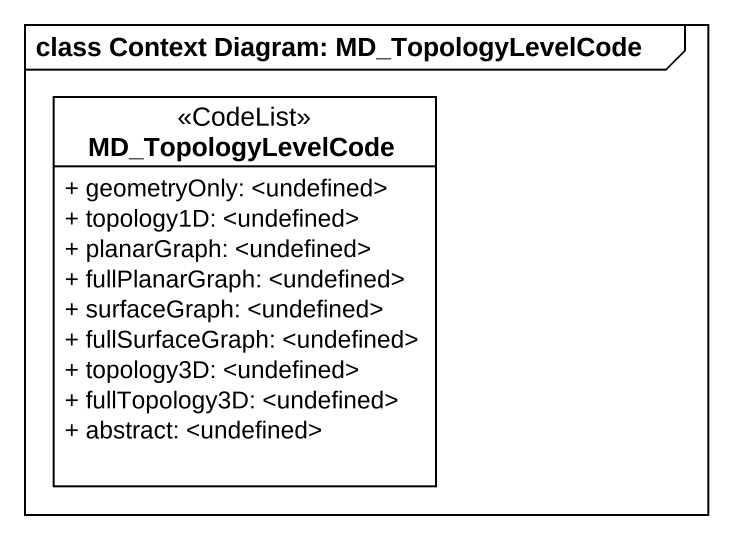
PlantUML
@startuml
mainframe class Context Diagram: MD_TopologyLevelCode
hide circle
hide empty members
skinparam classAttributeIconSize 0
class MD_TopologyLevelCode <<CodeList>> #FFFFFF {
  + geometryOnly: <undefined>
  + topology1D: <undefined>
  + planarGraph: <undefined>
  + fullPlanarGraph: <undefined>
  + surfaceGraph: <undefined>
  + fullSurfaceGraph: <undefined>
  + topology3D: <undefined>
  + fullTopology3D: <undefined>
  + abstract: <undefined>
}
@enduml
